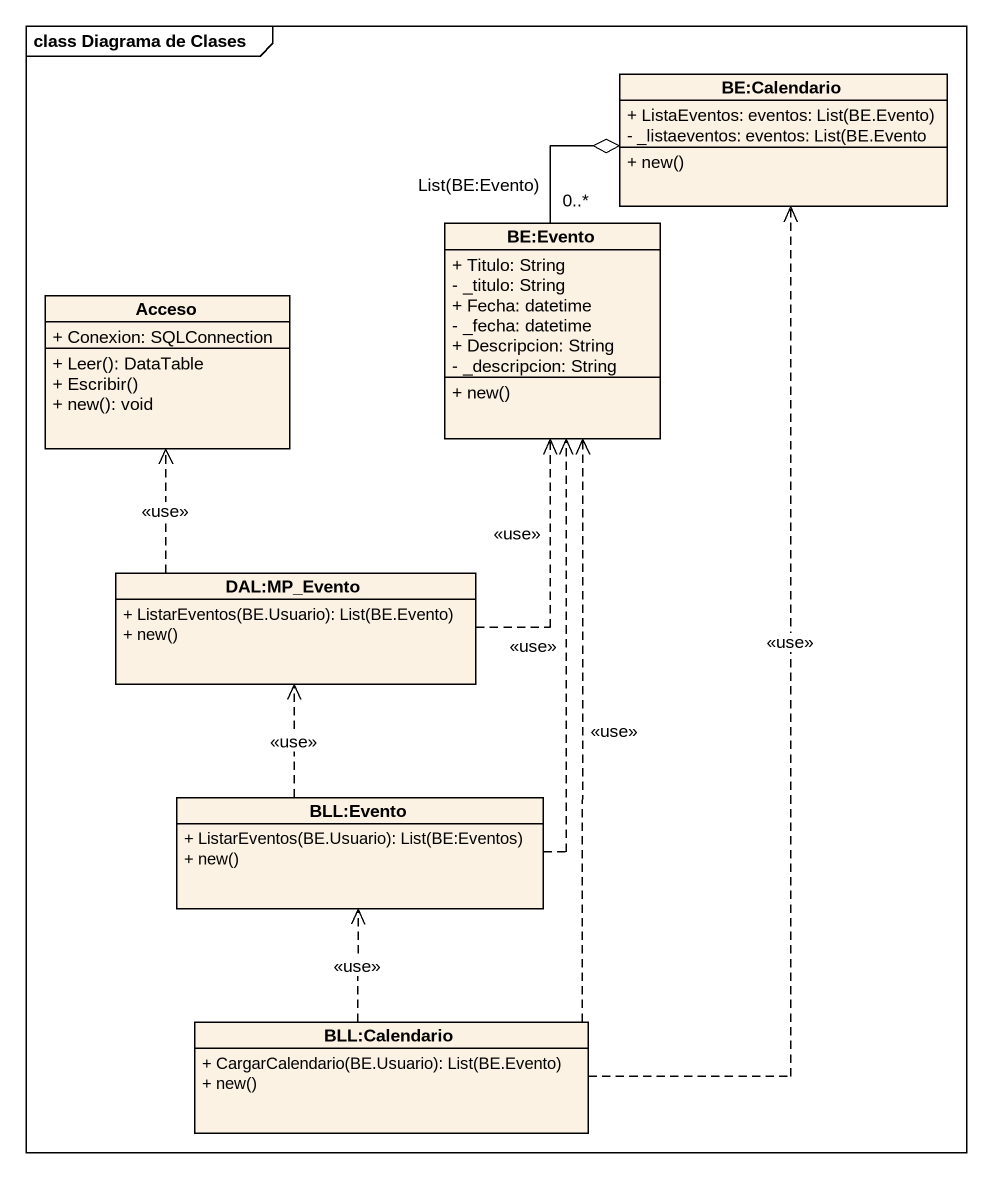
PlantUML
@startuml
mainframe class Diagrama de Clases
hide circle
hide empty members
skinparam classAttributeIconSize 0
class "BE:Calendario" as BE_Calendario {
  {field} + ListaEventos: eventos: List(BE.Evento)
  {field} - _listaeventos: eventos: List(BE.Evento
  + new()
}
class "BE:Evento" as BE_Evento {
  + Titulo: String
  - _titulo: String
  + Fecha: datetime
  - _fecha: datetime
  + Descripcion: String
  - _descripcion: String
  + new()
}
class Acceso {
  + Conexion: SQLConnection
  + Leer(): DataTable
  + Escribir()
  + new(): void
}
class "DAL:MP_Evento" as DAL_MP_Evento {
  + ListarEventos(BE.Usuario): List(BE.Evento)
  + new()
}
class "BLL:Evento" as BLL_Evento {
  + ListarEventos(BE.Usuario): List(BE:Eventos)
  + new()
}
class "BLL:Calendario" as BLL_Calendario {
  + CargarCalendario(BE.Usuario): List(BE.Evento)
  + new()
}
BE_Evento "0..*" -up-o BE_Calendario : List(BE:Evento)
DAL_MP_Evento .up.> BE_Evento : <<use>>
DAL_MP_Evento .up.> Acceso : <<use>>
BLL_Evento .up.> BE_Evento : <<use>>
BLL_Evento .up.> DAL_MP_Evento : <<use>>
BLL_Calendario .up.> BE_Calendario : <<use>>
BLL_Calendario .up.> BE_Evento : <<use>>
BLL_Calendario .up.> BLL_Evento : <<use>>
@enduml
